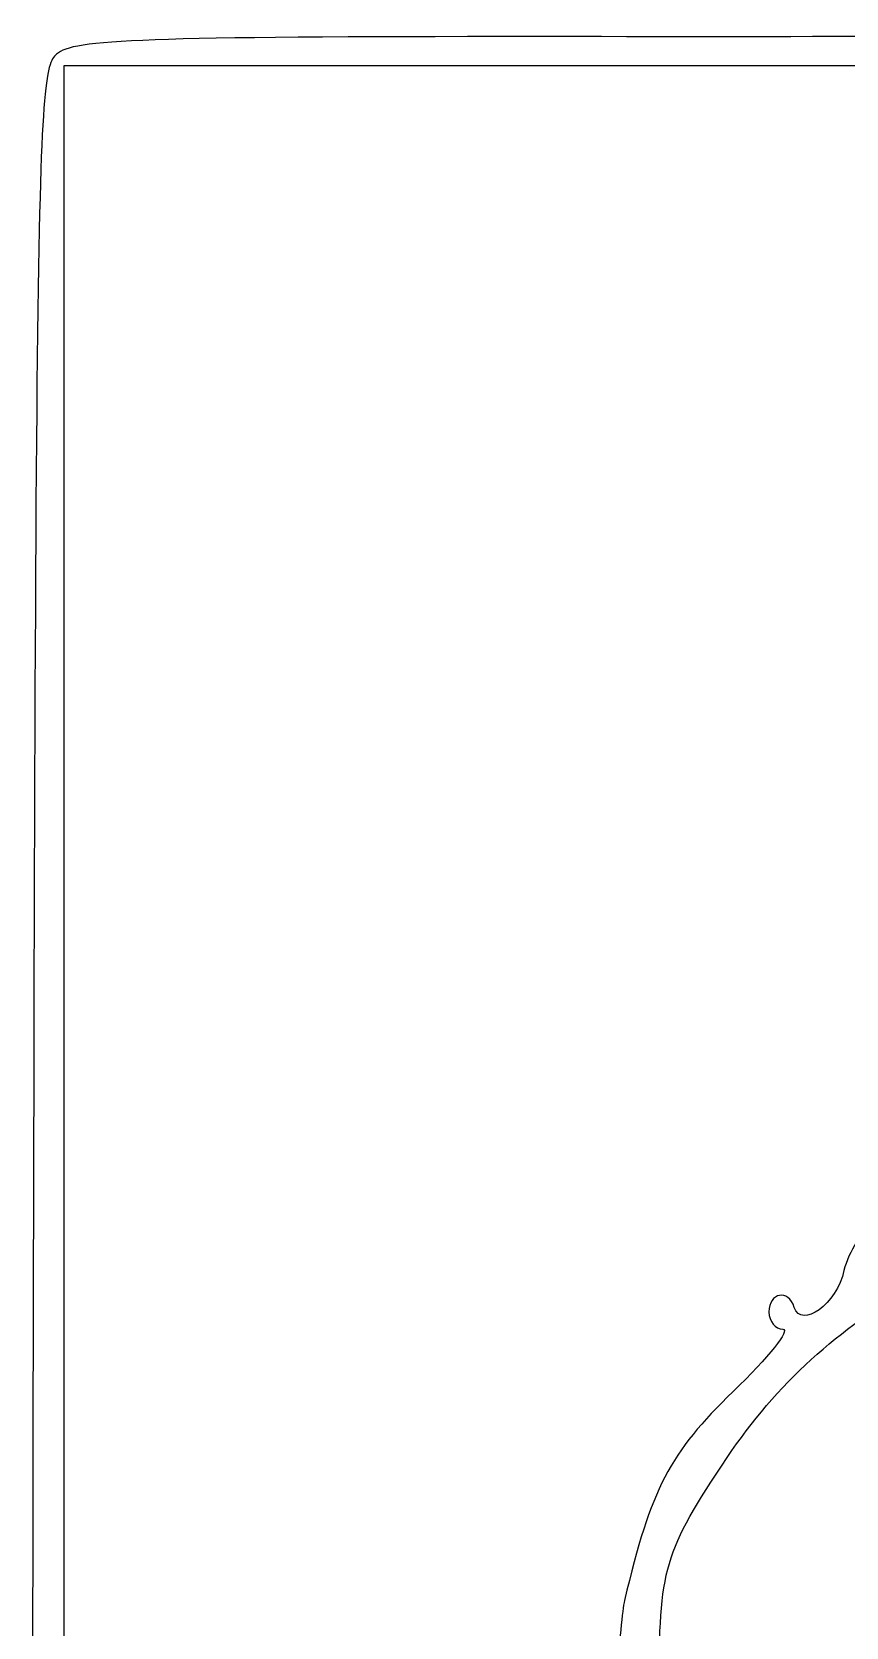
# Model space of a CAD drawing. Header units: millimetres. Extents: x 6.2 to 78.2, y -90.7 to -1.6.
# Drawn here: x 6.17 to 24.82, y -38.31 to -1.75 of the extents above; entities that cross this region are included whole.
import ezdxf

# ---------------------------------------------------------------- set-up
doc = ezdxf.new("R2010")
doc.units = ezdxf.units.MM
doc.layers.get('0').update_dxf_attribs({"linetype": 'CONTINUOUS'})

msp = doc.modelspace()

# ---------------------------------------------------------------- linework, layer by layer
for p, q in [((6.915, -45.961), (6.915, -2.516)), ((6.915, -2.516), (20.515, -2.516))]:
    msp.add_line(p, q)
for points in [[(30.146, -1.749), (30.04, -1.828), (24.88, -1.881), (18.636, -1.855)], [(18.636, -1.855), (9.111, -1.855), (7.233, -1.907), (6.783, -2.225)], [(6.783, -2.225), (6.254, -2.595), (6.254, -3.045), (6.174, -45.802)], [(20.515, -2.516), (33.638, -2.516), (34.114, -2.542), (33.85, -2.992)], [(25.489, -29.001), (25.198, -29.212), (24.88, -29.715), (24.775, -30.138)], [(24.775, -30.138), (24.616, -30.906), (23.796, -31.488), (23.637, -30.985)], [(22.102, -34.425), (23.214, -32.758), (24.695, -31.408), (26.362, -30.535)], [(23.637, -30.985), (23.505, -30.562), (23.055, -30.641), (23.055, -31.091)], [(23.055, -31.091), (23.055, -31.303), (23.214, -31.488), (23.372, -31.488)], [(23.372, -31.488), (23.558, -31.488), (23.055, -32.123), (22.235, -32.917)], [(22.235, -32.917), (20.779, -34.319), (20.356, -35.139), (19.748, -37.706)], [(20.541, -39.743), (20.541, -36.965), (20.647, -36.594), (22.102, -34.425)], [(19.748, -37.706), (19.642, -38.129), (19.483, -40.616), (19.377, -43.182)]]:
    msp.add_open_spline(points, degree=3)

doc.saveas('drawing.dxf')
